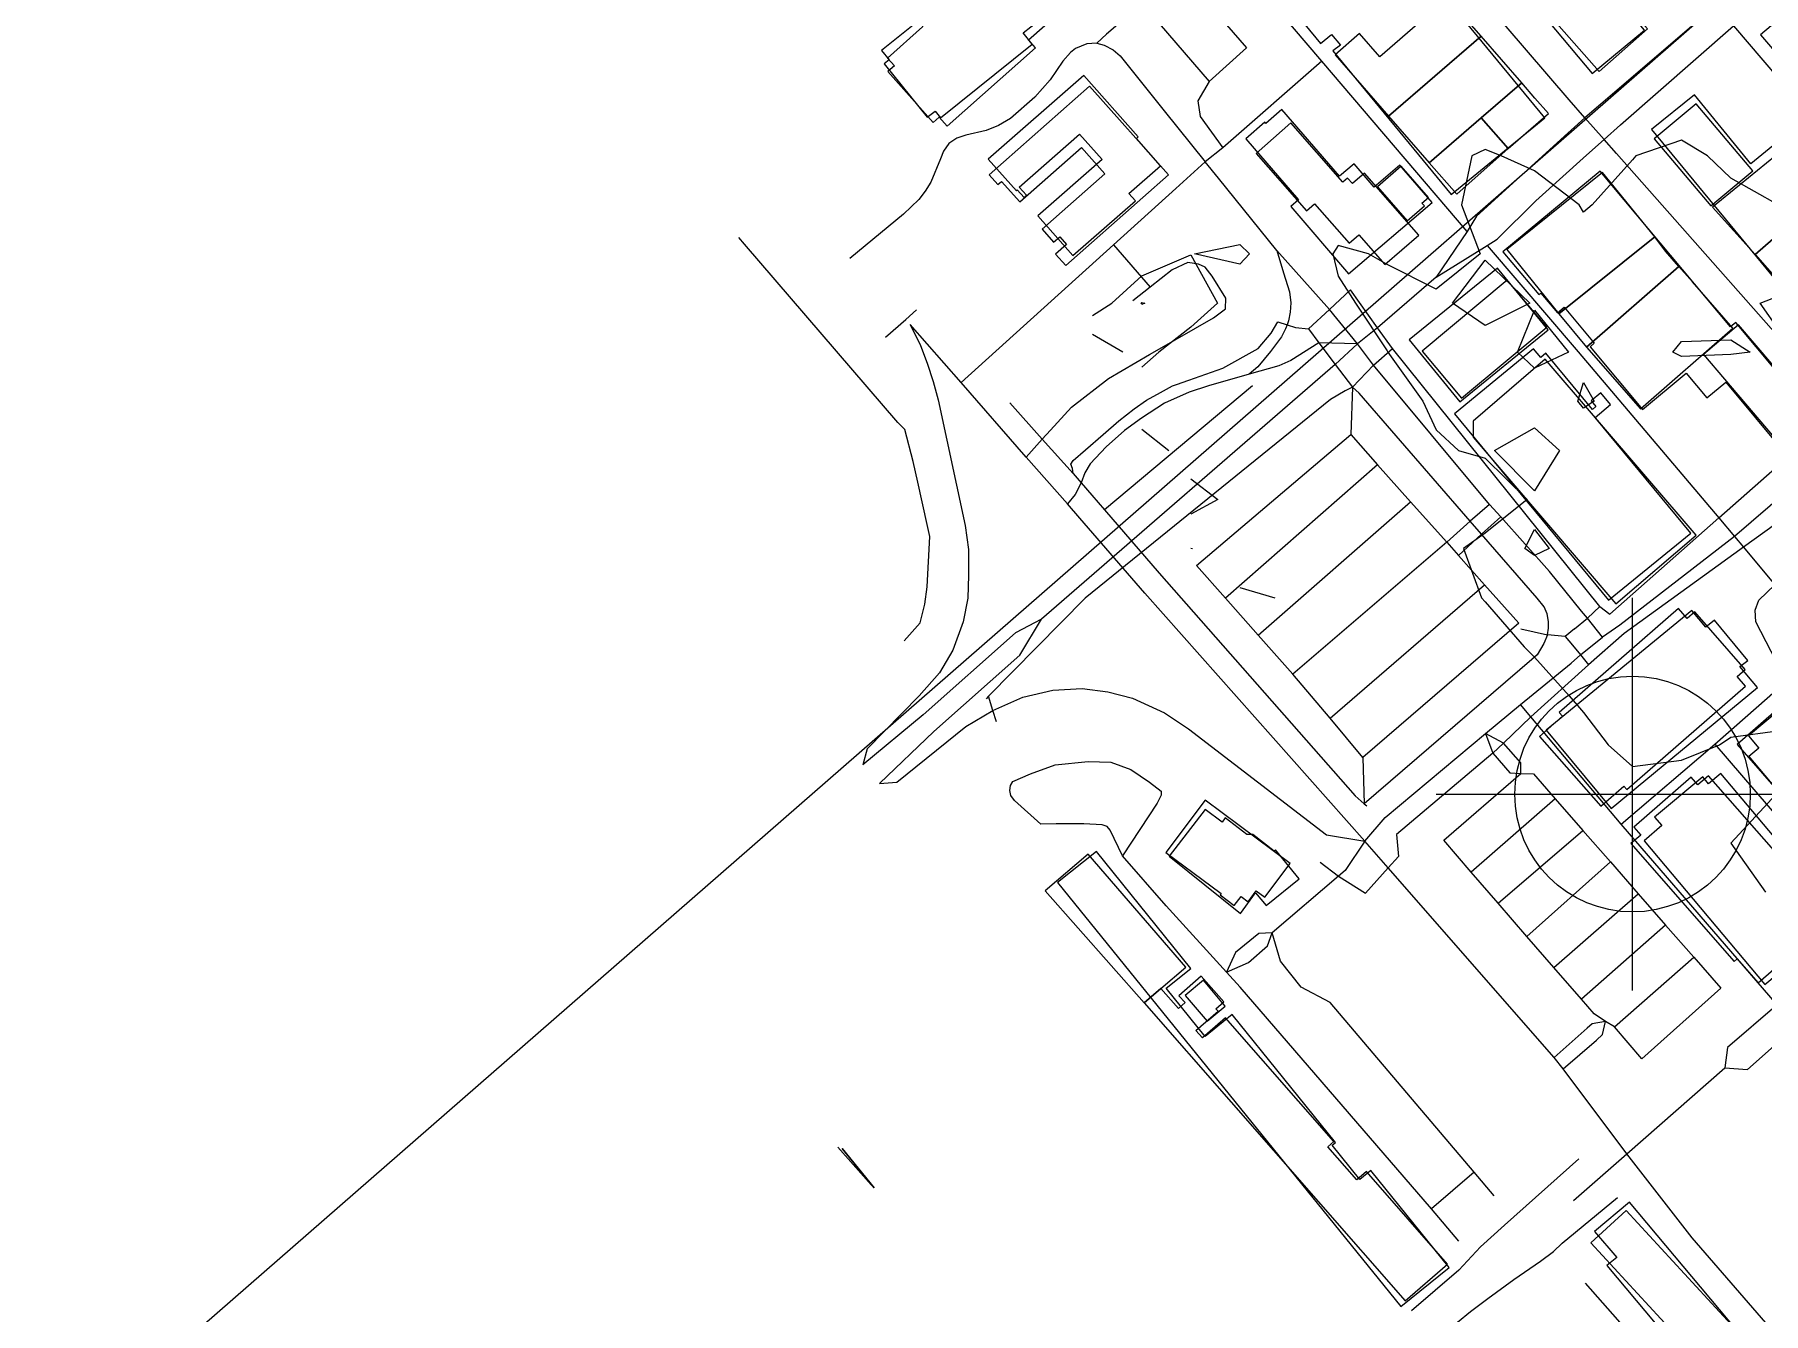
# Model space of a CAD drawing. Header units: metres. Extents: x 5999505 to 6749006, y 1851910 to 2460485.
# Drawn here: x 6327584 to 6329697, y 2150519 to 2152081 of the extents above; entities that cross this region are included whole.
import ezdxf

# ---------------------------------------------------------------- set-up
doc = ezdxf.new("R2010")
doc.units = ezdxf.units.M
for name, color, linetype in [('BUILDINGS', 9, 'Continuous'), ('CL_LOCAL', 4, 'Continuous'), ('CL_MAJOR', 2, 'Continuous'), ('CL_TRAIL', 6, 'Continuous'), ('CONTOUR_INDEX', 150, 'Continuous'), ('CONTOUR_MAJOR', 92, 'Continuous'), ('RAILROAD', 5, 'Continuous')]:
    doc.layers.add(name, color=color, linetype=linetype)

msp = doc.modelspace()

# ---------------------------------------------------------------- linework, layer by layer
at = {"layer": 'BUILDINGS'}
for points in [[(6329229.2688, 2152342.0567), (6329487.5205, 2152033.7381), (6329551.5455, 2152086.7289), (6329477.2615, 2152175.4477), (6329461.6238, 2152162.4701), (6329438.6983, 2152189.6008), (6329493.2806, 2152234.6597), (6329479.6413, 2152250.7915), (6329454.8573, 2152230.2438), (6329444.9911, 2152241.9756), (6329419.914, 2152221.4303), (6329394.6715, 2152251.8568), (6329458.6962, 2152304.8474), (6329425.9047, 2152343.7099), (6329417.6433, 2152336.8606), (6329386.3079, 2152374.6189), (6329378.3426, 2152368.1313), (6329330.1751, 2152425.6887), (6329229.2688, 2152342.0567)], [(6329315.1721, 2151886.2542), (6329429.6395, 2151979.6046), (6329174.913, 2152288.9868), (6329055.7278, 2152192.0357), (6329155.5277, 2152070.7022), (6329169.0965, 2152081.5124), (6329179.8326, 2152068.6811), (6329170.6891, 2152061.4751), (6329315.1721, 2151886.2542)], [(6328611.3035, 2152204.4506), (6328593.0309, 2152227.1746), (6328580.64, 2152217.0831), (6328671.7198, 2152104.558), (6328618.622, 2152062.0369), (6328628.1979, 2152050.6712), (6328622.0025, 2152045.6255), (6328674.7941, 2151980.3831), (6328684.5268, 2151987.9481), (6328690.9068, 2151979.8856), (6328803.0047, 2152069.9764), (6328791.9817, 2152083.5384), (6328810.5649, 2152098.3117), (6328794.319, 2152118.1061), (6328802.5775, 2152124.5911), (6328693.5145, 2152259.4733), (6328680.5347, 2152249.0226), (6328675.3148, 2152255.6191), (6328611.3035, 2152204.4506)], [(6328613.4559, 2152177.7461), (6328669.342, 2152114.6625), (6328669.1452, 2152090.8901), (6328626.1064, 2152052.873), (6328634.5549, 2152043.3735), (6328626.5256, 2152036.2677), (6328682.0087, 2151974.0249), (6328689.4475, 2151980.5894), (6328699.0866, 2151969.7694), (6328807.2728, 2152065.2081), (6328798.6209, 2152074.9277), (6328818.5163, 2152092.4571), (6328802.7515, 2152110.2087), (6328814.0567, 2152120.1273), (6328697.6654, 2152251.1744), (6328687.0979, 2152241.8688), (6328681.0594, 2152248.6906), (6328617.9206, 2152193.1823), (6328623.6689, 2152186.6906), (6328613.4559, 2152177.7461)], [(6329395.3915, 2152150.9294), (6329495.9833, 2152036.5809), (6329555.3096, 2152088.3362), (6329479.3939, 2152174.6292), (6329463.6327, 2152160.888), (6329438.9563, 2152188.9069), (6329395.3915, 2152150.9294)], [(6329693.327, 2152081.1909), (6329867.1826, 2151878.4251), (6329861.2803, 2151873.3767), (6329945.1609, 2151775.478), (6330053.4643, 2151867.7895), (6330016.6022, 2151910.6896), (6330017.7862, 2151912.1361), (6329976.281, 2151960.5356), (6329968.9017, 2151954.0431), (6329943.6524, 2151983.741), (6329902.3398, 2151948.766), (6329868.6742, 2151988.3633), (6329915.007, 2152028.0299), (6329795.1359, 2152167.7297), (6329693.327, 2152081.1909)], [(6329173.2297, 2152056.8668), (6329238.3947, 2151981.7296), (6329351.7867, 2152079.7123), (6329286.1501, 2152154.5254), (6329255.485, 2152127.9828), (6329280.2751, 2152099.5623), (6329227.8288, 2152054.1949), (6329203.0389, 2152082.6518), (6329173.2297, 2152056.8668)], [(6329238.3947, 2151981.7296), (6329288.1203, 2151924.7054), (6329351.8112, 2151979.7373), (6329401.5123, 2152022.6883), (6329351.7867, 2152079.7123), (6329238.3947, 2151981.7296)], [(6328810.0569, 2151859.8471), (6328852.7323, 2151811.4362), (6328929.183, 2151878.5216), (6328921.3439, 2151887.3242), (6328960.0117, 2151921.2275), (6328930.6914, 2151954.6007), (6328932.7575, 2151956.404), (6328866.275, 2152031.5892), (6328749.3865, 2151929.1593), (6328783.6457, 2151890.6479), (6328784.8268, 2151891.7303), (6328793.2489, 2151882.5588), (6328796.2001, 2151885.0829), (6328787.198, 2151894.9874), (6328860.9935, 2151959.9102), (6328888.5737, 2151928.7357), (6328810.0569, 2151859.8471)], [(6328750.4892, 2151910.1454), (6328761.2025, 2151898.1151), (6328765.6602, 2151902.0831), (6328788.1034, 2151876.9218), (6328863.2011, 2151943.3994), (6328891.829, 2151911.3424), (6328815.2264, 2151843.603), (6328829.2787, 2151827.8315), (6328836.7471, 2151834.4323), (6328845.1381, 2151825.0426), (6328831.6477, 2151813.1033), (6328844.1035, 2151799.1654), (6328969.531, 2151910.0809), (6328872.9055, 2152018.3912), (6328750.4892, 2151910.1454)], [(6329351.8112, 2151979.7373), (6329384.8196, 2151942.2564), (6329434.1108, 2151985.2472), (6329417.65, 2152003.9145), (6329401.5123, 2152022.6883), (6329351.8112, 2151979.7373)], [(6329814.6616, 2151656.7724), (6329935.9155, 2151755.8941), (6329912.1252, 2151784.8519), (6329900.6196, 2151775.4808), (6329871.026, 2151811.4038), (6329877.8103, 2151816.809), (6329746.09, 2151976.6307), (6329681.4791, 2151923.6443), (6329612.4325, 2152007.9507), (6329560.215, 2151965.4206), (6329814.6616, 2151656.7724)], [(6329189.8294, 2151788.9893), (6329291.9399, 2151876.2519), (6329252.4659, 2151922.0872), (6329221.1809, 2151895.04), (6329196.5094, 2151923.6417), (6329178.5093, 2151908.4992), (6329108.268, 2151989.9042), (6329088.4947, 2151972.9561), (6329087.3347, 2151974.422), (6329064.0182, 2151954.2265), (6329128.4533, 2151879.4228), (6329119.0107, 2151871.4912), (6329189.8294, 2151788.9893)], [(6329563.4323, 2151954.0349), (6329632.4988, 2151872.1311), (6329683.84, 2151914.9963), (6329614.7735, 2151996.9), (6329563.4323, 2151954.0349)], [(6329076.6174, 2151936.3555), (6329138.4235, 2151866.0881), (6329148.2525, 2151874.6719), (6329190.579, 2151826.5192), (6329202.1493, 2151836.6177), (6329234.0835, 2151800.3469), (6329275.5532, 2151836.4847), (6329209.0441, 2151912.1426), (6329194.3749, 2151899.3755), (6329188.4235, 2151906.1237), (6329182.9038, 2151901.2907), (6329119.2979, 2151973.6117), (6329076.6174, 2151936.3555)], [(6329288.1203, 2151924.7054), (6329321.9712, 2151886.3437), (6329384.8196, 2151942.2564), (6329351.8112, 2151979.7373), (6329288.1203, 2151924.7054)], [(6329634.4509, 2151870.768), (6329686.8648, 2151812.7029), (6329800.231, 2151911.2337), (6329755.5523, 2151969.1984), (6329634.4509, 2151870.768)], [(6329224.9659, 2151895.6277), (6329261.368, 2151853.9318), (6329282.4114, 2151872.1074), (6329279.3343, 2151875.6279), (6329287.3623, 2151882.5882), (6329254.0669, 2151920.7997), (6329224.9659, 2151895.6277)], [(6329766.77, 2151605.8326), (6329663.1776, 2151729.7436), (6329656.6863, 2151724.336), (6329497.3798, 2151914.6044), (6329378.4751, 2151816.1934), (6329422.2906, 2151763.7691), (6329424.6497, 2151765.57), (6329444.9625, 2151741.3735), (6329453.224, 2151748.2227), (6329490.0765, 2151704.2297), (6329485.0592, 2151699.9022), (6329549.188, 2151623.2816), (6329602.5932, 2151667.6223), (6329627.8394, 2151637.56), (6329650.8537, 2151656.6662), (6329723.3966, 2151569.7826), (6329766.77, 2151605.8326)], [(6329383.039, 2151818.8499), (6329446.8575, 2151740.1928), (6329563.9403, 2151834.4323), (6329500.0922, 2151913.053), (6329383.039, 2151818.8499)], [(6329686.8648, 2151812.7029), (6329713.1359, 2151782.5594), (6329826.5315, 2151881.0901), (6329816.6614, 2151892.3849), (6329800.231, 2151911.2337), (6329686.8648, 2151812.7029)], [(6329446.8575, 2151740.1928), (6329480.7189, 2151699.5011), (6329593.6468, 2151798.0347), (6329577.2166, 2151816.8836), (6329563.9403, 2151834.4323), (6329446.8575, 2151740.1928)], [(6329480.7189, 2151699.5011), (6329546.4994, 2151624.1776), (6329659.3981, 2151722.7117), (6329610.1068, 2151779.222), (6329593.6468, 2151798.0347), (6329480.7189, 2151699.5011)], [(6329325.6797, 2151632.7717), (6329433.6567, 2151720.7145), (6329371.8635, 2151796.2239), (6329263.8896, 2151708.6453), (6329325.6797, 2151632.7717)], [(6329279.6257, 2151694.4621), (6329328.0013, 2151637.1214), (6329431.9265, 2151724.1147), (6329383.5213, 2151781.419), (6329279.6257, 2151694.4621)], [(6329623.5, 2151690.5686), (6329726.4741, 2151569.8665), (6329769.4102, 2151606.1749), (6329666.436, 2151726.8769), (6329623.5, 2151690.5686)], [(6329608.0165, 2151472.4338), (6329491.0867, 2151613.5668), (6329509.9719, 2151629.4303), (6329498.0753, 2151643.7274), (6329486.2736, 2151633.9947), (6329492.0768, 2151627.0294), (6329487.9446, 2151623.4228), (6329431.0782, 2151692.338), (6329424.8798, 2151686.928), (6329415.8835, 2151697.5604), (6329319.1131, 2151618.2629), (6329507.7057, 2151390.2522), (6329608.0165, 2151472.4338)], [(6329341.8954, 2151609.2278), (6329341.9678, 2151589.6036), (6329516.5774, 2151385.8101), (6329614.5291, 2151469.7587), (6329430.1962, 2151684.8818), (6329341.8954, 2151609.2278)], [(6329423.1099, 2151223.9129), (6329498.1266, 2151138.4646), (6329526.3144, 2151162.9891), (6329529.8852, 2151158.9185), (6329675.1629, 2151285.4377), (6329664.7695, 2151297.2466), (6329674.6278, 2151305.8303), (6329612.878, 2151376.1324), (6329603.6399, 2151368.1262), (6329593.1884, 2151380.0084), (6329447.3211, 2151253.0575), (6329451.3273, 2151248.4735), (6329423.1099, 2151223.9129)], [(6329689.682, 2151283.534), (6329668.2086, 2151309.1963), (6329677.6483, 2151316.764), (6329637.0278, 2151365.8848), (6329626.4071, 2151357.2346), (6329609.2871, 2151377.764), (6329431.377, 2151231.4174), (6329510.8807, 2151135.7381), (6329689.682, 2151283.534)], [(6329664.8455, 2151214.055), (6329825.1474, 2151030.1507), (6329930.9047, 2151122.4826), (6329770.6327, 2151306.4589), (6329664.8455, 2151214.055)], [(6329679.0261, 2151199.5207), (6329811.6498, 2151042.2399), (6329827.288, 2151055.2177), (6329838.0248, 2151042.3867), (6329923.5979, 2151114.1326), (6329909.6677, 2151130.6307), (6329912.6189, 2151133.1549), (6329782.6023, 2151286.773), (6329766.0792, 2151273.0744), (6329753.5963, 2151287.3761), (6329678.6471, 2151224.645), (6329691.417, 2151209.6127), (6329679.0261, 2151199.5207)], [(6329534.7909, 2151092.8713), (6329661.1357, 2150948.8939), (6329664.6482, 2150951.9596), (6329690.312, 2150922.6949), (6329776.4988, 2150997.712), (6329751.386, 2151026.2803), (6329756.7284, 2151030.9329), (6329629.6576, 2151175.7168), (6329616.8478, 2151164.5725), (6329608.5161, 2151174.1072), (6329538.327, 2151113.0119), (6329546.8333, 2151103.3301), (6329534.7909, 2151092.8713)], [(6329768.7786, 2151031.6709), (6329644.8616, 2151178.6861), (6329629.8125, 2151166.0676), (6329622.849, 2151174.4987), (6329563.8335, 2151125.1072), (6329572.5401, 2151114.8413), (6329550.9964, 2151096.4512), (6329698.414, 2150920.8441), (6329791.9534, 2150999.0774), (6329778.6033, 2151014.8425), (6329770.9307, 2151008.3524), (6329758.4508, 2151023.0182), (6329768.7786, 2151031.6709)], [(6328966.2586, 2151081.9843), (6329033.8304, 2151031.9116), (6329032.6432, 2151030.101), (6329050.1192, 2151017.214), (6329058.4141, 2151028.0676), (6329066.8606, 2151021.8086), (6329076.9347, 2151035.196), (6329087.4204, 2151027.4638), (6329118.5307, 2151068.7112), (6329014.5538, 2151146.0262), (6328966.2586, 2151081.9843)], [(6328970.3232, 2151077.3998), (6329057.7167, 2151007.5032), (6329076.182, 2151032.763), (6329089.0057, 2151017.1838), (6329129.3928, 2151049.7988), (6329100.5283, 2151085.2797), (6329098.6403, 2151083.7662), (6329072.7562, 2151104.0042), (6329065.4004, 2151103.9558), (6329039.0768, 2151124.1975), (6329035.0785, 2151119.0971), (6329014.6345, 2151134.5208), (6328970.3232, 2151077.3998)], [(6328818.8223, 2151035.1097), (6328940.0371, 2150898.4165), (6328960.2851, 2150915.9795), (6328990.7421, 2150941.9774), (6328871.5032, 2151080.1831), (6328818.8223, 2151035.1097)], [(6328834.0855, 2151045.2139), (6329253.5475, 2150527.3097), (6329312.5497, 2150574.8802), (6329216.8221, 2150693.2667), (6329203.5457, 2150682.4542), (6329169.6075, 2150724.6031), (6329173.7369, 2150727.8456), (6329047.5527, 2150883.984), (6329014.5114, 2150857.3156), (6328966.94, 2150916.3249), (6328997.0301, 2150940.4691), (6328881.5813, 2151083.4128), (6328834.0855, 2151045.2139)], [(6328940.0371, 2150898.4165), (6329258.9374, 2150534.1462), (6329310.7382, 2150579.0821), (6329211.7141, 2150692.1803), (6329199.9372, 2150681.9743), (6329164.4618, 2150722.4976), (6329171.6933, 2150728.7727), (6329039.2265, 2150879.9752), (6329011.1564, 2150855.5958), (6329003.2312, 2150864.654), (6329030.327, 2150888.1676), (6329027.7142, 2150891.1382), (6329037.1889, 2150899.3608), (6329009.7555, 2150930.7159), (6328982.4826, 2150907.0581), (6328989.8855, 2150898.6232), (6328981.7095, 2150891.5186), (6328960.2851, 2150915.9795), (6328940.0371, 2150898.4165)], [(6329012.443, 2150926.1428), (6328990.0167, 2150907.3963), (6329016.716, 2150875.8652), (6329038.8463, 2150894.25), (6329012.443, 2150926.1428)], [(6328606.0293, 2150675.9279), (6328565.3267, 2150722.102)], [(6328610.0414, 2150672.0719), (6328570.5879, 2150720.4564)], [(6329485.901, 2150604.9783), (6329742.4548, 2150326.567), (6329785.7417, 2150366.1128), (6329529.1878, 2150644.5238), (6329485.901, 2150604.9783)], [(6329785.1789, 2150354.722), (6329533.2858, 2150654.6112), (6329490.4996, 2150618.9208), (6329517.4898, 2150587.0237), (6329505.3946, 2150577.2935), (6329693.1497, 2150353.296), (6329709.9694, 2150367.3562), (6329747.1141, 2150322.9971), (6329785.1789, 2150354.722)]]:
    msp.add_lwpolyline(points, close=True, dxfattribs=at)
at = {"layer": 'CL_LOCAL'}
for points in [[(6329334.6352, 2151840.8026), (6329157.2811, 2152048.8433), (6329021.024, 2152208.6695), (6328757.7769, 2152510.9538), (6328737.999, 2152535.9109)], [(6328749.8523, 2152427.9739), (6329064.8179, 2152065.1534), (6329019.4984, 2152024.1328)], [(6328709.0558, 2152384.6591), (6329019.4984, 2152024.1328), (6329005.6771, 2152000.5094), (6329008.245, 2151981.4834), (6329036.0286, 2151942.9895)], [(6329660.1569, 2152091.9861), (6329944.6768, 2151759.3899), (6329966.2125, 2151734.2007), (6329987.4628, 2151709.924), (6330075.7739, 2151609.0403), (6330258.3757, 2151400.125), (6330283.8962, 2151371.2261)], [(6329157.2811, 2152048.8433), (6329036.0286, 2151942.9895), (6329014.5845, 2151925.9825)], [(6329014.5845, 2151925.9825), (6328978.595, 2151893.4769), (6328902.5411, 2151824.7497), (6328716.1838, 2151656.3418)], [(6328674.8349, 2151482.7294), (6328663.2202, 2151534.5605), (6328657.5966, 2151559.6554), (6328647.3134, 2151598.8786), (6328638.8859, 2151607.3949), (6328451.2453, 2151825.5008), (6328444.4845, 2151833.5665)], [(6328902.5411, 2151824.7497), (6328947.4151, 2151772.8621)], [(6329359.0525, 2151823.9629), (6329470.2999, 2151693.9803), (6329642.3369, 2151490.9006), (6329661.5782, 2151468.2058), (6329672.6924, 2151454.971), (6329710.9353, 2151408.9281), (6329801.1326, 2151302.2391), (6329978.51, 2151106.5446)], [(6328795.7783, 2151564.9921), (6328815.4205, 2151587.293), (6328825.2402, 2151598.2796), (6328850.935, 2151626.0643), (6328896.3238, 2151661.1861), (6328946.5576, 2151690.4427), (6328955.9796, 2151695.8623), (6329024.6413, 2151735.27), (6329039.2678, 2151746.399), (6329039.7574, 2151759.538), (6329023.1882, 2151786.3616), (6329014.6035, 2151797.1364), (6329006.5195, 2151801.1352), (6328993.3187, 2151802.9555), (6328974.1966, 2151793.9025), (6328947.4151, 2151772.8621), (6328925.972, 2151756.0007)], [(6329003.9719, 2151432.7494), (6329192.3405, 2151592.8053)], [(6329192.3405, 2151592.8053), (6329225.2077, 2151555.9443), (6329265.3027, 2151510.7228), (6329309.6989, 2151461.1697), (6329324.3339, 2151444.9204), (6329356.0098, 2151409.2345), (6329397.9654, 2151362.1774)], [(6329225.2077, 2151555.9443), (6329039.3045, 2151392.8096)], [(6329079.2221, 2151347.4073), (6329265.3027, 2151510.7228)], [(6329362.0943, 2151507.3387), (6329338.4526, 2151486.818), (6329309.6989, 2151461.1697)], [(6328646.3781, 2151340.8304), (6328666.1934, 2151362.7656), (6328671.8902, 2151385.4367), (6328674.8194, 2151406.5287), (6328678.0856, 2151468.3215), (6328674.8349, 2151482.7294)], [(6329324.3339, 2151444.9204), (6329352.3867, 2151470.8657), (6329375.7112, 2151492.008)], [(6329309.6989, 2151461.1697), (6329121.4369, 2151299.8379)], [(6329207.2202, 2151198.2442), (6329167.3218, 2151246.0127), (6329121.4369, 2151299.8379), (6329079.2221, 2151347.4073), (6329039.3045, 2151392.8096), (6329003.9719, 2151432.7494)], [(6329167.3218, 2151246.0127), (6329356.0098, 2151409.2345)], [(6329725.1173, 2151291.47), (6329687.6196, 2151363.9386), (6329686.946, 2151378.2159), (6329691.1775, 2151390.3047), (6329710.9353, 2151408.9281)], [(6329397.9654, 2151362.1774), (6329207.2202, 2151198.2442)], [(6329523.0311, 2151116.6696), (6329637.594, 2151214.2068), (6329725.1173, 2151291.47), (6329764.3894, 2151324.0587)], [(6329356.9691, 2151227.2622), (6329366.148, 2151203.2303), (6329386.7281, 2151179.4321), (6329400.4642, 2151178.5177), (6329400.367, 2151191.5888), (6329379.2325, 2151215.6829), (6329356.9691, 2151227.2622)], [(6329637.594, 2151214.2068), (6329835.582, 2150984.1914)], [(6329040.6859, 2150935.9942), (6328966.9214, 2151016.846), (6328913.5084, 2151078.1245), (6328898.2946, 2151109.4151), (6328894.5804, 2151113.8511), (6328888.5879, 2151115.6482), (6328866.2986, 2151116.9977), (6328832.2755, 2151116.8787), (6328813.755, 2151116.8499), (6328781.5537, 2151145.6598), (6328776.9456, 2151151.8507), (6328775.5018, 2151157.9791), (6328776.3717, 2151163.9428), (6328779.3722, 2151168.8693), (6328801.1325, 2151177.9732), (6328831.0865, 2151189.2301), (6328871.3251, 2151193.2661), (6328899.1866, 2151192.4531), (6328923.5815, 2151183.5135), (6328946.5439, 2151167.8869), (6328960.7823, 2151156.8469), (6328960.7414, 2151151.8958), (6328955.8848, 2151142.2152), (6328913.5084, 2151078.1245)], [(6329306.0173, 2151096.9074), (6329400.4642, 2151178.5177)], [(6329400.4642, 2151178.5177), (6329415.8182, 2151178.3546), (6329442.2313, 2151147.6272), (6329476.1677, 2151108.8281), (6329509.7562, 2151070.4688), (6329543.8381, 2151031.523), (6329577.3394, 2150993.2373), (6329611.7411, 2150953.9613), (6329644.749, 2150916.2259)], [(6329442.2313, 2151147.6272), (6329339.7475, 2151058.0006)], [(6329372.4619, 2151020.2673), (6329476.1677, 2151108.8281)], [(6329209.599, 2151095.9925), (6329185.5955, 2151060.111), (6329177.6564, 2151053.2956), (6329096.5554, 2150983.9543)], [(6329503.7831, 2150875.702), (6329489.8229, 2150884.9918), (6329474.4377, 2150902.7036), (6329440.7361, 2150941.5735), (6329407.7892, 2150979.5635), (6329372.4619, 2151020.2673), (6329339.7475, 2151058.0006), (6329306.0173, 2151096.9074)], [(6329509.7562, 2151070.4688), (6329407.7892, 2150979.5635)], [(6329440.7361, 2150941.5735), (6329543.8381, 2151031.523)], [(6329096.5554, 2150983.9543), (6329079.9926, 2150983.2538), (6329051.4339, 2150960.007), (6329040.6859, 2150935.9942)], [(6329040.6859, 2150935.9942), (6329067.5352, 2150947.4226), (6329090.8271, 2150968.0916), (6329096.5554, 2150983.9543)], [(6329367.7806, 2150662.6031), (6329343.2567, 2150691.4945), (6329167.3524, 2150898.5764), (6329132.021, 2150917.4725), (6329106.6423, 2150949.2474), (6329096.5554, 2150983.9543)], [(6329577.3394, 2150993.2373), (6329474.4377, 2150902.7036)], [(6329514.8325, 2150868.8027), (6329611.7411, 2150953.9613)], [(6329324.7437, 2150607.2186), (6329291.1933, 2150646.67), (6329057.207, 2150917.4718), (6329040.6859, 2150935.9942)], [(6329644.749, 2150916.2259), (6329548.1543, 2150830.0451), (6329514.8325, 2150868.8027)], [(6329452.1375, 2150817.5122), (6329492.8079, 2150852.5282), (6329500.3691, 2150859.7109), (6329503.7831, 2150875.702), (6329487.4059, 2150872.6333), (6329481.5001, 2150867.1845), (6329440.9412, 2150831.4758)], [(6329514.8325, 2150868.8027), (6329503.7831, 2150875.702)], [(6329343.2567, 2150691.4945), (6329291.1933, 2150646.67)], [(6329478.9894, 2150555.7761), (6329694.1848, 2150311.783)]]:
    msp.add_lwpolyline(points, dxfattribs=at)
at = {"layer": 'CL_MAJOR'}
for points in [[(6329502.0075, 2151953.413), (6329478.4599, 2151979.7478), (6329459.42, 2152001.9314), (6329171.4465, 2152337.583), (6328889.3282, 2152664.6698), (6328879.3745, 2152676.4025), (6328859.4964, 2152699.8677)], [(6329785.0266, 2152249.5477), (6329752.0142, 2152219.019), (6329637.7352, 2152116.2727), (6329498.1151, 2151996.6243), (6329478.4599, 2151979.7478), (6329457.704, 2151960.878), (6329346.3073, 2151859.6746)], [(6329502.0075, 2151953.413), (6329522.3741, 2151971.2667), (6329660.1569, 2152091.9861), (6329773.2248, 2152193.5411), (6329774.9954, 2152195.0556), (6329790.6952, 2152208.4698)], [(6328910.6318, 2152055.3968), (6328964.2307, 2151988.4735), (6329014.5845, 2151925.9825)], [(6329418.7524, 2151878.2997), (6329480.5146, 2151934.0031), (6329502.0075, 2151953.413)], [(6330447.9909, 2150867.4915), (6330427.2057, 2150891.4363), (6330155.1145, 2151204.884), (6330127.0499, 2151234.4228), (6330099.7899, 2151265.5934), (6329836.0644, 2151576.3177), (6329814.6625, 2151599.9768), (6329793.2649, 2151624.1456), (6329517.1336, 2151936.3223), (6329502.0075, 2151953.413)], [(6329200.4922, 2151703.4165), (6329166.4979, 2151745.7116), (6329102.0972, 2151817.6387), (6329030.5963, 2151906.1901), (6329014.5845, 2151925.9825)], [(6329359.0525, 2151823.9629), (6329371.4237, 2151831.6883), (6329418.7524, 2151878.2997)], [(6329334.6352, 2151840.8026), (6329296.6662, 2151785.0123)], [(6329346.3073, 2151859.6746), (6329334.6352, 2151840.8026)], [(6329296.6662, 2151785.0123), (6329359.0525, 2151823.9629)], [(6329102.0972, 2151817.6387), (6329110.4276, 2151790.2643), (6329117.7081, 2151767.049), (6329119.1818, 2151753.8937), (6329118.4403, 2151742.1767), (6329116.5378, 2151731.8163), (6329114.5917, 2151726.8081), (6329112.7353, 2151722.0177), (6329107.8785, 2151712.3006), (6329094.3977, 2151694.4268), (6329078.8274, 2151675.4779), (6329068.2933, 2151666.6816)], [(6329296.6662, 2151785.0123), (6329225.2709, 2151723.236), (6329200.4922, 2151703.4165)], [(6328654.062, 2151727.341), (6328666.5084, 2151701.6435), (6328674.828, 2151680.0942), (6328682.1136, 2151657.5341), (6328688.2272, 2151634.9837), (6328721.1562, 2151481.7634), (6328725.0131, 2151452.0958), (6328725.1053, 2151420.7482), (6328724.2002, 2151392.8312), (6328718.8032, 2151363.8956), (6328706.2089, 2151329.2671), (6328689.891, 2151301.4777), (6328665.0432, 2151273.3949), (6328601.2121, 2151208.8633), (6328595.8051, 2151189.3573)], [(6328846.2079, 2151508.0705), (6328795.7783, 2151564.9921), (6328716.1838, 2151656.3418), (6328654.062, 2151727.341)], [(6329200.4922, 2151703.4165), (6329173.5022, 2151678.4092), (6328814.4777, 2151367.1086)], [(6329200.4922, 2151703.4165), (6329153.4729, 2151704.97), (6329119.0655, 2151683.0822), (6329104.6263, 2151676.9031), (6329068.2933, 2151666.6816), (6329018.3878, 2151652.3127), (6328995.0552, 2151644.3868), (6328964.9378, 2151631.0194), (6328936.7154, 2151612.9398), (6328915.9609, 2151597.8568), (6328893.6115, 2151577.7263), (6328873.7488, 2151557.1019), (6328867.2094, 2151545.9061), (6328862.9186, 2151533.7815), (6328855.6803, 2151519.5697), (6328846.2079, 2151508.0705)], [(6329500.3017, 2151345.2773), (6329481.7377, 2151368.3671), (6329474.6293, 2151376.9815), (6329435.4112, 2151425.545), (6329375.7112, 2151492.008), (6329362.0943, 2151507.3387), (6329220.2041, 2151677.4408), (6329200.4922, 2151703.4165)], [(6329814.6625, 2151599.9768), (6329789.4882, 2151578.3398), (6329661.5782, 2151468.2058), (6329521.5201, 2151359.7744), (6329500.3017, 2151345.2773)], [(6328861.0677, 2151490.6904), (6328846.2079, 2151508.0705)], [(6328940.6027, 2151399.1232), (6328861.0677, 2151490.6904)], [(6329209.599, 2151095.9925), (6328940.6027, 2151399.1232)], [(6328814.4777, 2151367.1086), (6328782.6611, 2151350.2968), (6328669.7147, 2151250.0918), (6328595.8051, 2151189.3573)], [(6328616.5656, 2151166.1759), (6328682.6155, 2151229.7061), (6328787.975, 2151323.1657), (6328814.4777, 2151367.1086)], [(6329399.8723, 2151263.0242), (6329461.7663, 2151313.229), (6329473.2498, 2151323.4376), (6329500.3017, 2151345.2773)], [(6328616.5656, 2151166.1759), (6328637.4757, 2151168.1508), (6328722.1121, 2151236.1509), (6328754.9749, 2151255.4297), (6328791.625, 2151272.0194), (6328828.1191, 2151280.3824), (6328864.2375, 2151282.3045), (6328895.3252, 2151278.2973), (6328925.7079, 2151270.5461), (6328964.5626, 2151252.5308), (6328994.1757, 2151233.2084), (6329162.8056, 2151103.7334), (6329209.599, 2151095.9925)], [(6329209.599, 2151095.9925), (6329234.6295, 2151124.9481), (6329356.9691, 2151227.2622), (6329399.8723, 2151263.0242)], [(6329529.7596, 2150713.8388), (6329452.1375, 2150817.5122), (6329440.9412, 2150831.4758), (6329238.1938, 2151063.3173), (6329209.599, 2151095.9925)], [(6329649.6888, 2150818.7225), (6329677.454, 2150816.8553), (6329808.2581, 2150932.9), (6329806.9141, 2150958.287)], [(6329713.5635, 2150895.853), (6329652.8246, 2150843.6357), (6329649.6888, 2150818.7225)], [(6329529.7596, 2150713.8388), (6329649.6888, 2150818.7225)], [(6329464.849, 2150656.887), (6329529.7596, 2150713.8388)], [(6330161.6963, 2149988.7132), (6329839.934, 2150345.6787), (6329609.8818, 2150611.2008), (6329529.7596, 2150713.8388)]]:
    msp.add_lwpolyline(points, dxfattribs=at)
at = {"layer": 'CL_TRAIL'}
for points in [[(6328915.6665, 2152100.7917), (6328893.9745, 2152082.1484), (6328881.9571, 2152071.1436), (6328870.0228, 2152070.1865), (6328855.997, 2152064.3681), (6328849.7155, 2152059.5415), (6328840.3684, 2152048.9878), (6328825.0885, 2152026.1776), (6328806.4525, 2152005.0334), (6328776.3776, 2151979.0689), (6328761.7405, 2151970.1974), (6328746.7767, 2151964.3505), (6328722.1146, 2151958.6202), (6328710.9185, 2151954.8173), (6328701.2816, 2151948.1981), (6328694.7312, 2151939.2232), (6328690.7552, 2151929.7174), (6328679.0325, 2151901.2346), (6328672.2885, 2151890.1134), (6328664.3209, 2151879.8396), (6328645.7121, 2151862.0084), (6328580.2086, 2151807.6849)], [(6328881.9571, 2152071.1436), (6328891.0211, 2152068.7385), (6328901.8721, 2152062.7143), (6328910.6318, 2152055.3968)], [(6329192.1289, 2151769.3831), (6329166.4979, 2151745.7116), (6329140.6896, 2151721.8595), (6329153.4729, 2151704.97), (6329173.5022, 2151678.4092), (6329194.636, 2151650.747), (6329220.2041, 2151677.4408), (6329243.5222, 2151697.8184), (6329225.2709, 2151723.236), (6329192.1289, 2151769.3831)], [(6328623.5467, 2151711.9384), (6328648.3989, 2151733.5043), (6328661.7692, 2151745.0804)], [(6328852.9331, 2151545.2597), (6328852.4551, 2151551.2345), (6328850.0664, 2151556.4969), (6328852.9161, 2151560.915), (6328867.9992, 2151574.079), (6328889.6046, 2151592.8321), (6328908.7614, 2151609.6031), (6328927.4911, 2151624.3388), (6328942.9611, 2151634.6962), (6328960.0359, 2151644.203), (6328974.6656, 2151652.1645), (6328979.2798, 2151653.8011), (6328994.5334, 2151659.2453), (6329035.9424, 2151673.7936), (6329079.4239, 2151698.0092), (6329094.9637, 2151716.8126), (6329103.4857, 2151730.3586)], [(6329103.4857, 2151730.3586), (6329114.5917, 2151726.8081), (6329124.8501, 2151723.5195)], [(6329124.8501, 2151723.5195), (6329140.6896, 2151721.8595)], [(6329496.8873, 2151382.5138), (6329243.5222, 2151697.8184)], [(6329072.3945, 2151652.3396), (6328891.5104, 2151500.8511)], [(6329432.7492, 2151347.9827), (6329434.1934, 2151356.0896), (6329433.9988, 2151364.465), (6329432.3753, 2151373.6894), (6329428.8109, 2151382.0926), (6329420.489, 2151392.7922), (6329352.3867, 2151470.8657), (6329338.4526, 2151486.818), (6329202.8398, 2151643.5069), (6329194.636, 2151650.747), (6329185.7484, 2151646.1602)], [(6329194.636, 2151650.747), (6329192.3405, 2151592.8053)], [(6329185.7484, 2151646.1602), (6329167.699, 2151635.7148), (6328867.7017, 2151392.8816), (6328749.7582, 2151273.0577), (6328746.5961, 2151269.8436)], [(6328775.8173, 2151631.6373), (6328815.4205, 2151587.293), (6328852.9331, 2151545.2597)], [(6329508.9737, 2151373.4579), (6329642.3369, 2151490.9006), (6329768.9688, 2151602.3922)], [(6328852.9331, 2151545.2597), (6328862.9186, 2151533.7815), (6328875.9232, 2151518.8561)], [(6329810.2108, 2151554.0309), (6329672.6924, 2151454.971), (6329526.5357, 2151349.6846), (6329482.9073, 2151311.2342), (6329412.5538, 2151247.9561), (6329379.2325, 2151215.6829), (6329366.148, 2151203.2303), (6329248.3757, 2151103.9731), (6329250.6747, 2151077.1947)], [(6328875.9232, 2151518.8561), (6328891.5104, 2151500.8511)], [(6328891.5104, 2151500.8511), (6328958.1233, 2151423.5533)], [(6328958.1233, 2151423.5533), (6329197.6589, 2151151.1392), (6329208.9802, 2151141.6889), (6329211.9775, 2151139.1521)], [(6329466.0122, 2151355.463), (6329481.7377, 2151368.3671), (6329496.8873, 2151382.5138)], [(6329496.8873, 2151382.5138), (6329508.9737, 2151373.4579)], [(6329400.2525, 2151355.2411), (6329432.7492, 2151347.9827)], [(6329466.0122, 2151355.463), (6329454.504, 2151345.8008), (6329463.679, 2151335.4946)], [(6329432.7492, 2151347.9827), (6329428.442, 2151337.3873), (6329420.181, 2151323.5114), (6329413.9792, 2151317.701), (6329208.9802, 2151141.6889)], [(6329454.504, 2151345.8008), (6329432.7492, 2151347.9827)], [(6329463.679, 2151335.4946), (6329473.2498, 2151323.4376), (6329482.9073, 2151311.2342)], [(6328759.1981, 2151241.6691), (6328754.9749, 2151255.4297), (6328749.7582, 2151273.0577)], [(6329713.5635, 2150895.853), (6329523.0311, 2151116.6696), (6329412.5538, 2151247.9561), (6329399.8723, 2151263.0242)], [(6329207.2202, 2151198.2442), (6329208.9802, 2151141.6889)], [(6329155.1441, 2151070.229), (6329177.6564, 2151053.2956), (6329210.3041, 2151032.3465)], [(6329210.3041, 2151032.3465), (6329238.1938, 2151063.3173), (6329250.6747, 2151077.1947)], [(6329471.3354, 2150707.8402), (6329380.2313, 2150626.639), (6329351.1467, 2150600.0468), (6329324.4202, 2150571.5784), (6329266.5427, 2150521.8141)], [(6329297.6359, 2150486.4241), (6329322.7834, 2150508.2066), (6329338.7438, 2150521.1087), (6329359.8272, 2150536.9175), (6329391.8166, 2150560.3911), (6329424.4099, 2150582.4762), (6329440.3319, 2150594.2865), (6329450.7901, 2150604.5035), (6329518.5043, 2150660.2671)]]:
    msp.add_lwpolyline(points, dxfattribs=at)
at = {"layer": 'CONTOUR_INDEX'}
for points, elevation in [([(6329715.0015, 2151873.3947), (6329656.8765, 2151906.0263), (6329628.5128, 2151933.3947), (6329596.8765, 2151952.5156), (6329540.7474, 2151933.3947), (6329536.8765, 2151928.5947), (6329487.5907, 2151873.3947), (6329476.8765, 2151864.5711), (6329471.6133, 2151873.3947), (6329416.8765, 2151914.9947), (6329376.2882, 2151933.3947), (6329356.8765, 2151940.9809), (6329340.3765, 2151933.3947), (6329327.8442, 2151873.3947), (6329350.6078, 2151813.3947), (6329296.8765, 2151770.5375), (6329236.8765, 2151800.4535), (6329214.1178, 2151813.3947), (6329176.8765, 2151823.6804), (6329170.6337, 2151813.3947), (6329176.8765, 2151786.3947), (6329198.1668, 2151753.3947), (6329236.8765, 2151694.8581), (6329237.9291, 2151693.3947), (6329280.7226, 2151633.3947), (6329296.8765, 2151598.3947), (6329324.1492, 2151573.3947), (6329356.8765, 2151563.921), (6329408.0765, 2151513.3947), (6329356.8765, 2151472.1044), (6329330.1072, 2151453.3947), (6329352.331, 2151393.3947), (6329356.8765, 2151388.2223), (6329404.3391, 2151333.3947), (6329416.8765, 2151320.8574), (6329459.2765, 2151273.3947), (6329476.8765, 2151253.087), (6329507.2294, 2151213.3947), (6329536.8765, 2151187.1447), (6329596.8765, 2151194.9331), (6329643.0303, 2151213.3947), (6329656.8765, 2151222.8684), (6329716.8765, 2151231.2325)], 290), ([(6329356.8765, 2151725.9661), (6329316.8765, 2151753.3947), (6329356.8765, 2151805.7583), (6329411.2161, 2151753.3947), (6329356.8765, 2151725.9661)], 290), ([(6329716.8765, 2151719.109), (6329692.8765, 2151753.3947), (6329716.8765, 2151762.8064), (6329727.7855, 2151753.3947), (6329716.8765, 2151719.109)], 290), ([(6328936.8765, 2151751.7839), (6328936.3002, 2151753.3947), (6328936.8765, 2151753.9204), (6328940.8109, 2151753.3947), (6328936.8765, 2151751.7839)], 280), ([(6329416.8765, 2151673.8295), (6329396.1868, 2151693.3947), (6329416.8765, 2151744.8232), (6329458.7369, 2151693.3947), (6329416.8765, 2151673.8295)], 290), ([(6328913.891, 2151693.3947), (6328876.8765, 2151715.082)], 280), ([(6329656.8765, 2151690.5711), (6329596.8765, 2151687.9811), (6329586.1302, 2151693.3947), (6329596.8765, 2151706.2518), (6329656.8765, 2151708.3947), (6329680.8765, 2151693.3947), (6329656.8765, 2151690.5711)], 290), ([(6329476.8765, 2151625.1188), (6329470.0193, 2151633.3947), (6329476.8765, 2151656.2518), (6329489.8494, 2151633.3947), (6329476.8765, 2151625.1188)], 290), ([(6329416.8765, 2151523.8709), (6329368.1265, 2151573.3947), (6329416.8765, 2151600.7631), (6329447.4647, 2151573.3947), (6329416.8765, 2151523.8709)], 290), ([(6329416.8765, 2151444.9947), (6329405.2098, 2151453.3947), (6329416.8765, 2151476.728), (6329435.1373, 2151453.3947), (6329416.8765, 2151444.9947)], 290), ([(6328996.8765, 2151453.9764), (6328998.8765, 2151453.3947)], 290), ([(6329056.8765, 2151406.0017), (6329099.508, 2151393.3947)], 290), ([(6329712.4862, 2151153.3947), (6329656.8765, 2151093.3947), (6329656.8765, 2151093.3947), (6329656.8765, 2151093.3947), (6329699.5688, 2151033.3947)], 290)]:
    msp.add_lwpolyline(points, dxfattribs=dict(at, elevation=elevation))
at = {"layer": 'CONTOUR_MAJOR', "elevation": 285}
for points in [[(6329056.8765, 2151800.7709), (6329001.4417, 2151813.3947), (6329056.8765, 2151825.0385), (6329068.7369, 2151813.3947), (6329056.8765, 2151800.7709)], [(6328876.8765, 2151738.3018), (6328900.2858, 2151753.3947), (6328936.8765, 2151786.7791), (6328996.8765, 2151812.326), (6329029.7275, 2151753.3947), (6328996.8765, 2151723.8161), (6328957.6343, 2151693.3947), (6328936.8765, 2151675.0541)], [(6328936.8765, 2151599.3232), (6328970.0777, 2151573.3947)], [(6328996.8765, 2151538.7884), (6329029.9534, 2151513.3947), (6328996.8765, 2151495.5276)]]:
    msp.add_lwpolyline(points, dxfattribs=at)
at = {"layer": 'IMG_ALIGN_FAR'}
for p, q in [((6329536.8765, 2150913.3947, 275.3327), (6329536.8765, 2151393.3947, 275.3327)), ((6329296.8765, 2151153.3947, 275.3327), (6329776.8765, 2151153.3947, 275.3327))]:
    msp.add_line(p, q, dxfattribs=at)
msp.add_circle((6329536.8765, 2151153.3947, 275.3327), 144, dxfattribs=at)
at = {"layer": 'RAILROAD'}
msp.add_lwpolyline([(6323509.3892, 2146772.5044), (6329637.7352, 2152116.2727), (6330082.7849, 2152500.1274), (6332506.4612, 2154618.5677), (6332554.9836, 2154640.2719), (6332606.8115, 2154643.3087), (6332642.4291, 2154656.2711), (6332656.4005, 2154677.2737), (6332678.1586, 2155421.0469), (6332702.3518, 2157223.8221)], dxfattribs=at)

doc.saveas('drawing.dxf')
